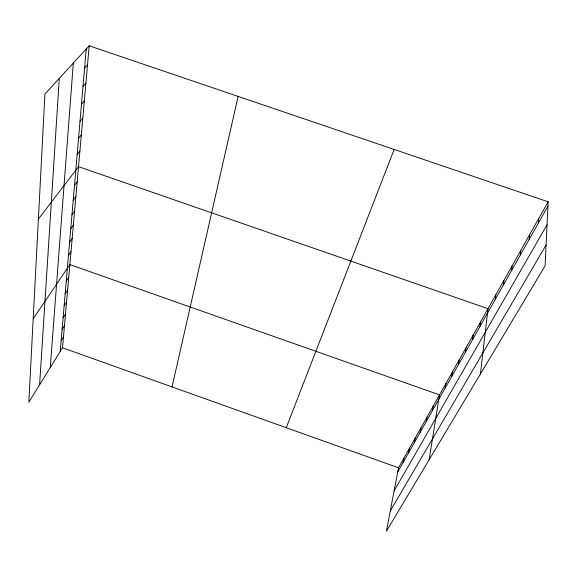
<?xml version="1.0" encoding="UTF-8"?>
<svg xmlns="http://www.w3.org/2000/svg" width="577" height="577" viewBox="0 0 577 577"><rect width="100%" height="100%" fill="white"/><g stroke="black" fill="none" stroke-linecap="round" stroke-linejoin="round"><path stroke-width="0.87" d="M548.15 201.799L545.099 265.817L386.417 531.215L398.505 467.796L548.15 201.799L89.204 45.785L44.912 94.029L28.85 402.176L62.518 347.787L89.204 45.785M538.428 222.953L538.687 218.618M39.604 384.801L59.287 78.371M529.232 239.239L529.542 234.875M50.257 367.599L73.308 63.102M520.339 254.984L520.699 250.598M60.203 351.537L86.218 49.045M511.734 270.224L512.131 265.824M503.396 284.98L503.844 280.559M495.326 299.275L495.809 294.84M480.403 374.019L488.019 308.688L78.522 166.659L38.392 219.087M479.913 326.56L480.461 322.117M472.556 339.586L473.133 335.143M465.408 352.237L466.021 347.787M458.47 364.52L459.112 360.07M451.733 376.449L452.397 371.999M445.184 388.04L445.877 383.597M429.151 459.732L439.53 394.87L69.867 264.598L33.199 318.713M432.447 410.6L433.176 406.172M426.244 421.578L427.002 417.149M420.222 432.245L420.986 427.831M414.351 442.631L415.144 438.231M408.646 452.736L409.446 448.343M403.085 462.581L403.907 458.196M172.033 386.9L238.121 96.409M286.257 427.701L394.141 149.45M397.676 472.159L547.948 206.104M394.105 490.876L547.054 224.742M390.283 510.941L546.087 245.009M61.14 340.567L63.492 336.824M62.114 329.316L64.487 325.572M63.102 317.761L65.504 314.018M64.126 305.897L66.55 302.16M65.172 293.707L67.632 289.979M66.254 281.179L68.735 277.465M68.461 255.452L71.007 251.76M69.601 242.246L72.168 238.561M70.769 228.658L73.373 224.994M71.974 214.68L74.606 211.038M73.207 200.298L75.876 196.678M74.483 185.484L77.181 181.892M77.145 154.506L79.907 150.972M78.544 138.292L81.343 134.794M79.979 121.567L82.814 118.112M81.465 104.307L84.336 100.896M82.994 86.485L85.908 83.117M84.581 68.072L87.531 64.761M62.518 347.787L398.505 467.796"/></g></svg>
